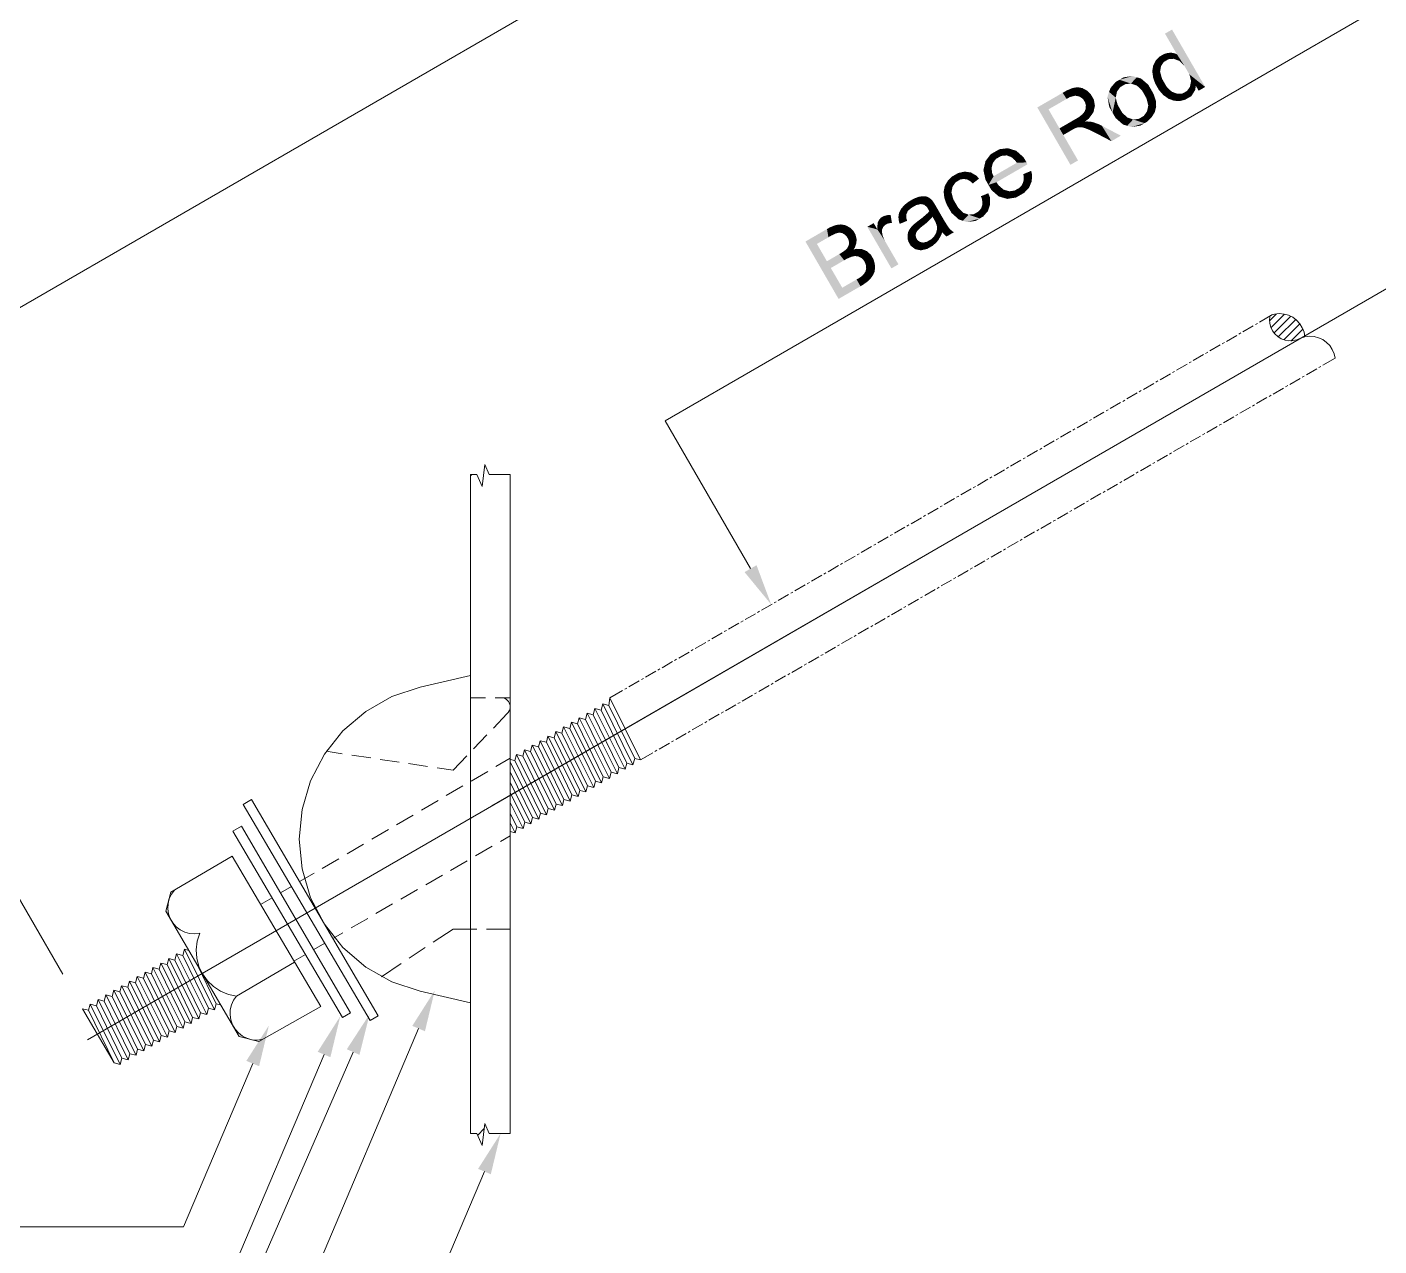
# Model space of a CAD drawing. Header units: millimetres. Extents: x 2 to 579, y 1 to 405.
# Drawn here: x 218.84 to 236.47, y 93.93 to 109.82 of the extents above; entities that cross this region are included whole.
import ezdxf

# ---------------------------------------------------------------- set-up
doc = ezdxf.new("R2010")
doc.units = ezdxf.units.MM
doc.linetypes.add('XKITLINE00', pattern=[0])
doc.layers.add('LinkedObject', color=7, linetype='Continuous', lineweight=0)

# ---------------------------------------------------------------- blocks, each defined once
blk = doc.blocks.new('*A4')
at = {"layer": 'LinkedObject'}
for color, points in [(7, [(233.768, 109.783), (233.831, 109.462), (233.676, 109.73)]), (7, [(233.768, 109.783), (233.932, 109.305), (233.831, 109.462)]), (7, [(233.932, 109.305), (233.768, 109.783), (234.2, 109.035)]), (7, [(233.521, 109.312), (233.618, 109.27), (233.51, 109.238)]), (7, [(233.624, 109.307), (233.521, 109.312), (233.538, 109.345)]), (7, [(233.618, 109.27), (233.521, 109.312), (233.624, 109.307)]), (7, [(233.555, 109.379), (233.661, 109.361), (233.538, 109.345)]), (7, [(233.538, 109.345), (233.661, 109.361), (233.624, 109.307)]), (7, [(233.605, 109.431), (233.661, 109.361), (233.555, 109.379)]), (7, [(233.639, 109.45), (233.661, 109.361), (233.605, 109.431)]), (7, [(233.663, 109.464), (233.723, 109.397), (233.639, 109.45)]), (7, [(233.639, 109.45), (233.723, 109.397), (233.692, 109.379)]), (7, [(233.661, 109.361), (233.639, 109.45), (233.692, 109.379)]), (7, [(233.713, 109.479), (233.723, 109.397), (233.663, 109.464)]), (7, [(233.738, 109.48), (233.723, 109.397), (233.713, 109.479)]), (7, [(233.738, 109.48), (233.791, 109.402), (233.723, 109.397)]), (7, [(233.763, 109.481), (233.791, 109.402), (233.738, 109.48)]), (7, [(233.809, 109.471), (233.791, 109.402), (233.763, 109.481)]), (7, [(233.831, 109.462), (233.791, 109.402), (233.809, 109.471)]), (7, [(233.791, 109.402), (233.831, 109.462), (233.827, 109.388)]), (7, [(233.827, 109.388), (233.831, 109.462), (233.864, 109.375)]), (7, [(233.831, 109.462), (233.932, 109.305), (233.864, 109.375)]), (7, [(233.251, 109.177), (233.083, 109.129), (233.138, 109.161)]), (7, [(233.307, 109.161), (233.083, 109.129), (233.251, 109.177)]), (7, [(233.232, 109.079), (233.083, 109.129), (233.307, 109.161)]), (7, [(233.232, 109.079), (233.307, 109.161), (233.27, 109.066)]), (7, [(233.307, 109.161), (233.308, 109.054), (233.27, 109.066)]), (7, [(233.458, 109.064), (233.307, 109.161), (233.364, 109.145)]), (7, [(233.495, 109), (233.307, 109.161), (233.458, 109.064)]), (7, [(233.375, 108.991), (233.307, 109.161), (233.495, 109)]), (7, [(233.308, 109.054), (233.307, 109.161), (233.375, 108.991)]), (7, [(233.51, 109.238), (233.618, 109.27), (233.516, 109.197)]), (7, [(233.516, 109.197), (233.618, 109.27), (233.612, 109.233)]), (7, [(233.612, 109.233), (233.574, 109.035), (233.516, 109.197)]), (7, [(233.516, 109.197), (233.574, 109.035), (233.521, 109.156)]), (7, [(233.521, 109.156), (233.574, 109.035), (233.55, 109.075)]), (7, [(233.637, 109.143), (233.574, 109.035), (233.612, 109.233)]), (7, [(233.574, 109.035), (233.637, 109.143), (233.668, 109.089)]), (7, [(233.932, 109.305), (234.2, 109.035), (233.964, 109.25)]), (7, [(233.964, 109.25), (234.2, 109.035), (233.994, 109.199)]), (7, [(233.994, 109.199), (234.2, 109.035), (234.016, 109.112)]), (7, [(232.393, 108.879), (232.011, 108.768), (232.342, 108.959)]), (7, [(232.505, 109.027), (232.342, 108.959), (232.473, 109.022)]), (7, [(232.506, 108.921), (232.342, 108.959), (232.505, 109.027)]), (7, [(232.473, 109.022), (232.342, 108.959), (232.392, 108.988)]), (7, [(232.342, 108.959), (232.435, 108.903), (232.393, 108.879)]), (7, [(232.435, 108.903), (232.342, 108.959), (232.506, 108.921)]), (7, [(232.537, 109.032), (232.535, 108.915), (232.505, 109.027)]), (7, [(232.505, 109.027), (232.535, 108.915), (232.506, 108.921)]), (7, [(232.535, 108.915), (232.537, 109.032), (232.564, 108.909)]), (7, [(232.629, 109.004), (232.537, 109.032), (232.599, 109.02)]), (7, [(232.564, 108.909), (232.537, 109.032), (232.629, 109.004)]), (7, [(232.629, 109.004), (232.608, 108.877), (232.564, 108.909)]), (7, [(232.66, 108.987), (232.608, 108.877), (232.629, 109.004)]), (7, [(232.708, 108.94), (232.608, 108.877), (232.66, 108.987)]), (7, [(232.947, 108.97), (232.992, 108.699), (232.926, 108.91)]), (7, [(233.083, 109.129), (232.947, 108.97), (233.032, 109.1)]), (7, [(233.092, 109.033), (232.947, 108.97), (233.083, 109.129)]), (7, [(233.032, 109.1), (232.947, 108.97), (232.965, 109.021)]), (7, [(233.05, 108.974), (232.947, 108.97), (233.092, 109.033)]), (7, [(232.947, 108.97), (233.05, 108.974), (233.042, 108.935)]), (7, [(233.034, 108.896), (232.992, 108.699), (232.947, 108.97)]), (7, [(233.034, 108.896), (232.947, 108.97), (233.042, 108.935)]), (7, [(233.083, 109.129), (233.161, 109.072), (233.127, 109.053)]), (7, [(233.161, 109.072), (233.083, 109.129), (233.232, 109.079)]), (7, [(233.092, 109.033), (233.083, 109.129), (233.127, 109.053)]), (7, [(233.375, 108.991), (233.495, 109), (233.404, 108.941)]), (7, [(233.495, 109), (233.434, 108.887), (233.404, 108.941)]), (7, [(233.434, 108.887), (233.495, 109), (233.458, 108.795)]), (7, [(233.458, 108.795), (233.495, 109), (233.559, 108.817)]), (7, [(233.557, 108.856), (233.495, 109), (233.525, 108.948)]), (7, [(233.559, 108.817), (233.495, 109), (233.557, 108.856)]), (7, [(233.698, 109.037), (233.574, 109.035), (233.668, 109.089)]), (7, [(233.574, 109.035), (233.698, 109.037), (233.598, 108.993)]), (7, [(233.598, 108.993), (233.698, 109.037), (233.655, 108.928)]), (7, [(233.655, 108.928), (233.698, 109.037), (233.689, 108.905)]), (7, [(233.689, 108.905), (233.698, 109.037), (233.765, 108.972)]), (7, [(233.765, 108.972), (233.793, 108.856), (233.689, 108.905)]), (7, [(233.802, 108.959), (233.793, 108.856), (233.765, 108.972)]), (7, [(233.793, 108.856), (233.802, 108.959), (233.831, 108.853)]), (7, [(233.831, 108.853), (233.802, 108.959), (233.839, 108.946)]), (7, [(233.97, 108.887), (233.905, 108.95), (233.935, 108.967)]), (7, [(233.965, 108.985), (233.97, 108.887), (233.935, 108.967)]), (7, [(233.965, 108.985), (234.075, 109.055), (233.97, 108.887)]), (7, [(234.002, 109.039), (234.075, 109.055), (233.965, 108.985)]), (7, [(233.97, 108.887), (234.075, 109.055), (234.02, 108.915)]), (7, [(234.075, 109.055), (234.002, 109.039), (234.009, 109.075)]), (7, [(234.016, 109.112), (234.075, 109.055), (234.009, 109.075)]), (7, [(234.016, 109.112), (234.2, 109.035), (234.075, 109.055)]), (7, [(234.02, 108.915), (234.075, 109.055), (234.073, 109)]), (7, [(234.075, 109.055), (234.2, 109.035), (234.115, 108.986)]), (7, [(232.157, 108.743), (232.011, 108.768), (232.393, 108.879)]), (7, [(232.726, 108.909), (232.608, 108.877), (232.708, 108.94)]), (7, [(232.608, 108.877), (232.726, 108.909), (232.624, 108.85)]), (7, [(232.726, 108.909), (232.634, 108.832), (232.624, 108.85)]), (7, [(232.634, 108.832), (232.726, 108.909), (232.644, 108.793)]), (7, [(232.644, 108.793), (232.752, 108.745), (232.643, 108.772)]), (7, [(232.644, 108.793), (232.726, 108.909), (232.752, 108.745)]), (7, [(232.762, 108.787), (232.726, 108.909), (232.749, 108.869)]), (7, [(232.752, 108.745), (232.726, 108.909), (232.762, 108.787)]), (7, [(232.926, 108.91), (232.992, 108.699), (232.949, 108.774)]), (7, [(233.057, 108.805), (232.992, 108.699), (233.034, 108.896)]), (7, [(232.992, 108.699), (233.057, 108.805), (233.087, 108.753)]), (7, [(233.559, 108.817), (233.45, 108.756), (233.458, 108.795)]), (7, [(233.561, 108.778), (233.45, 108.756), (233.559, 108.817)]), (7, [(233.689, 108.905), (233.793, 108.856), (233.722, 108.881)]), (7, [(233.839, 108.946), (233.97, 108.887), (233.831, 108.853)]), (7, [(233.831, 108.853), (233.97, 108.887), (233.868, 108.851)]), (7, [(233.905, 108.95), (233.97, 108.887), (233.839, 108.946)]), (7, [(233.868, 108.851), (233.97, 108.887), (233.938, 108.868)]), (7, [(232.3, 108.495), (232.443, 108.02), (232.011, 108.768)]), (7, [(232.011, 108.768), (232.157, 108.743), (232.3, 108.495)]), (7, [(232.464, 108.475), (232.3, 108.495), (232.512, 108.618)]), (7, [(232.464, 108.475), (232.512, 108.618), (232.483, 108.486)]), (7, [(232.483, 108.486), (232.512, 108.618), (232.512, 108.5)]), (7, [(232.563, 108.51), (232.512, 108.618), (232.546, 108.637)]), (7, [(232.512, 108.5), (232.512, 108.618), (232.521, 108.503)]), (7, [(232.521, 108.503), (232.512, 108.618), (232.535, 108.507)]), (7, [(232.535, 108.507), (232.512, 108.618), (232.563, 108.51)]), (7, [(232.595, 108.675), (232.633, 108.584), (232.546, 108.637)]), (7, [(232.563, 108.51), (232.546, 108.637), (232.578, 108.51)]), (7, [(232.546, 108.637), (232.633, 108.584), (232.578, 108.51)]), (7, [(232.61, 108.693), (232.752, 108.745), (232.595, 108.675)]), (7, [(232.742, 108.703), (232.595, 108.675), (232.752, 108.745)]), (7, [(232.682, 108.622), (232.595, 108.675), (232.742, 108.703)]), (7, [(232.633, 108.584), (232.595, 108.675), (232.682, 108.622)]), (7, [(232.625, 108.711), (232.752, 108.745), (232.61, 108.693)]), (7, [(232.752, 108.745), (232.625, 108.711), (232.642, 108.75)]), (7, [(232.643, 108.772), (232.752, 108.745), (232.642, 108.75)]), (7, [(233.117, 108.701), (232.992, 108.699), (233.087, 108.753)]), (7, [(233.117, 108.701), (233.184, 108.529), (232.992, 108.699)]), (7, [(232.992, 108.699), (233.184, 108.529), (233.032, 108.63)]), (7, [(233.032, 108.63), (233.184, 108.529), (233.128, 108.546)]), (7, [(233.184, 108.637), (233.184, 108.529), (233.117, 108.701)]), (7, [(233.184, 108.529), (233.184, 108.637), (233.222, 108.624)]), (7, [(233.26, 108.611), (233.184, 108.529), (233.222, 108.624)]), (7, [(233.26, 108.611), (233.41, 108.563), (233.184, 108.529)]), (7, [(233.332, 108.618), (233.41, 108.563), (233.26, 108.611)]), (7, [(233.41, 108.563), (233.332, 108.618), (233.366, 108.638)]), (7, [(233.4, 108.658), (233.41, 108.563), (233.366, 108.638)]), (7, [(233.521, 108.671), (233.4, 108.658), (233.442, 108.717)]), (7, [(233.501, 108.638), (233.4, 108.658), (233.521, 108.671)]), (7, [(233.445, 108.583), (233.4, 108.658), (233.501, 108.638)]), (7, [(233.41, 108.563), (233.4, 108.658), (233.445, 108.583)]), (7, [(233.45, 108.756), (233.542, 108.705), (233.442, 108.717)]), (7, [(233.442, 108.717), (233.542, 108.705), (233.521, 108.671)]), (7, [(233.542, 108.705), (233.45, 108.756), (233.561, 108.778)]), (7, [(232.3, 108.495), (232.35, 108.409), (232.443, 108.02)]), (7, [(232.35, 108.409), (232.3, 108.495), (232.464, 108.475)]), (7, [(232.578, 108.51), (232.633, 108.584), (232.593, 108.509)]), (7, [(232.633, 108.584), (232.633, 108.498), (232.593, 108.509)]), (7, [(232.658, 108.585), (232.633, 108.498), (232.633, 108.584)]), (7, [(232.633, 108.498), (232.658, 108.585), (232.657, 108.489)]), (7, [(232.657, 108.489), (232.658, 108.585), (232.681, 108.479)]), (7, [(232.714, 108.581), (232.658, 108.585), (232.698, 108.584)]), (7, [(232.681, 108.479), (232.658, 108.585), (232.714, 108.581)]), (7, [(232.714, 108.581), (232.747, 108.448), (232.681, 108.479)]), (7, [(232.747, 108.573), (232.747, 108.448), (232.714, 108.581)]), (7, [(232.817, 108.547), (232.747, 108.448), (232.747, 108.573)]), (7, [(232.747, 108.448), (232.817, 108.547), (232.788, 108.427)]), (7, [(232.788, 108.427), (232.817, 108.547), (232.853, 108.529)]), (7, [(232.788, 108.427), (232.853, 108.529), (232.977, 108.328)]), (7, [(232.977, 108.328), (232.853, 108.529), (233.1, 108.4)]), (7, [(233.184, 108.529), (233.41, 108.563), (233.24, 108.513)]), (7, [(233.24, 108.513), (233.41, 108.563), (233.353, 108.53)]), (7, [(232.443, 108.02), (232.35, 108.409), (232.542, 108.077)]), (7, [(231.461, 108.191), (231.322, 108.011), (231.404, 108.159)]), (7, [(231.473, 108.098), (231.322, 108.011), (231.461, 108.191)]), (7, [(231.404, 108.159), (231.322, 108.011), (231.335, 108.069)]), (7, [(231.432, 108.046), (231.322, 108.011), (231.473, 108.098)]), (7, [(231.625, 108.237), (231.461, 108.191), (231.515, 108.223)]), (7, [(231.681, 108.22), (231.461, 108.191), (231.625, 108.237)]), (7, [(231.612, 108.143), (231.461, 108.191), (231.681, 108.22)]), (7, [(231.461, 108.191), (231.54, 108.136), (231.505, 108.116)]), (7, [(231.54, 108.136), (231.461, 108.191), (231.612, 108.143)]), (7, [(231.473, 108.098), (231.461, 108.191), (231.505, 108.116)]), (7, [(231.612, 108.143), (231.681, 108.22), (231.649, 108.129)]), (7, [(231.681, 108.22), (231.673, 108.12), (231.649, 108.129)]), (7, [(231.673, 108.12), (231.681, 108.22), (231.72, 108.079)]), (7, [(231.831, 108.119), (231.681, 108.22), (231.736, 108.203)]), (7, [(231.72, 108.079), (231.681, 108.22), (231.831, 108.119)]), (7, [(231.72, 108.079), (231.831, 108.119), (231.743, 108.046)]), (7, [(231.87, 108.052), (231.743, 108.046), (231.831, 108.119)]), (7, [(231.064, 107.932), (230.935, 107.888), (230.979, 107.913)]), (7, [(231.105, 107.926), (230.935, 107.888), (231.064, 107.932)]), (7, [(231.052, 107.836), (230.935, 107.888), (231.105, 107.926)]), (7, [(231.052, 107.836), (231.105, 107.926), (231.076, 107.832)]), (7, [(231.105, 107.926), (231.101, 107.827), (231.076, 107.832)]), (7, [(231.101, 107.827), (231.105, 107.926), (231.147, 107.799)]), (7, [(231.219, 107.877), (231.105, 107.926), (231.146, 107.92)]), (7, [(231.25, 107.84), (231.105, 107.926), (231.219, 107.877)]), (7, [(231.147, 107.799), (231.105, 107.926), (231.25, 107.84)]), (7, [(231.322, 108.011), (231.335, 107.826), (231.308, 107.952)]), (7, [(231.423, 108.012), (231.322, 108.011), (231.432, 108.046)]), (7, [(231.322, 108.011), (231.423, 108.012), (231.414, 107.979)]), (7, [(231.414, 107.979), (231.335, 107.826), (231.322, 108.011)]), (7, [(231.423, 107.908), (231.335, 107.826), (231.414, 107.979)]), (7, [(231.335, 107.826), (231.423, 107.908), (231.441, 107.872)]), (7, [(231.872, 108.047), (231.374, 107.758), (231.87, 108.052)]), (7, [(231.441, 107.872), (231.87, 108.052), (231.374, 107.758)]), (7, [(231.879, 108.035), (231.374, 107.758), (231.872, 108.047)]), (7, [(231.883, 108.027), (231.374, 107.758), (231.879, 108.035)]), (7, [(231.479, 107.793), (231.374, 107.758), (231.883, 108.027)]), (7, [(231.743, 108.046), (231.87, 108.052), (231.441, 107.872)]), (7, [(231.93, 107.941), (231.834, 107.862), (231.828, 107.898)]), (7, [(231.83, 107.804), (231.93, 107.941), (231.938, 107.804)]), (7, [(231.834, 107.862), (231.93, 107.941), (231.83, 107.804)]), (7, [(231.938, 107.804), (231.93, 107.941), (231.943, 107.893)]), (7, [(230.805, 107.747), (230.899, 107.7), (230.789, 107.672)]), (7, [(230.906, 107.737), (230.805, 107.747), (230.825, 107.78)]), (7, [(230.899, 107.7), (230.805, 107.747), (230.906, 107.737)]), (7, [(230.845, 107.814), (230.948, 107.794), (230.825, 107.78)]), (7, [(230.825, 107.78), (230.948, 107.794), (230.906, 107.737)]), (7, [(230.9, 107.868), (230.948, 107.794), (230.845, 107.814)]), (7, [(230.935, 107.888), (230.948, 107.794), (230.9, 107.868)]), (7, [(230.935, 107.888), (231.005, 107.828), (230.982, 107.814)]), (7, [(231.005, 107.828), (230.935, 107.888), (231.052, 107.836)]), (7, [(230.948, 107.794), (230.935, 107.888), (230.982, 107.814)]), (7, [(231.147, 107.799), (231.25, 107.84), (231.169, 107.776)]), (7, [(231.441, 107.872), (231.374, 107.758), (231.335, 107.826)]), (7, [(231.508, 107.75), (231.374, 107.758), (231.479, 107.793)]), (7, [(231.374, 107.758), (231.562, 107.592), (231.412, 107.692)]), (7, [(231.508, 107.75), (231.562, 107.592), (231.374, 107.758)]), (7, [(231.572, 107.696), (231.562, 107.592), (231.508, 107.75)]), (7, [(231.775, 107.718), (231.921, 107.764), (231.793, 107.628)]), (7, [(231.81, 107.756), (231.921, 107.764), (231.775, 107.718)]), (7, [(231.793, 107.628), (231.921, 107.764), (231.84, 107.655)]), (7, [(231.82, 107.78), (231.938, 107.804), (231.81, 107.756)]), (7, [(231.921, 107.764), (231.81, 107.756), (231.938, 107.804)]), (7, [(231.83, 107.804), (231.938, 107.804), (231.82, 107.78)]), (7, [(231.84, 107.655), (231.921, 107.764), (231.904, 107.723)]), (7, [(230.364, 107.558), (230.43, 107.494), (230.33, 107.538)]), (7, [(230.487, 107.607), (230.364, 107.558), (230.46, 107.602)]), (7, [(230.491, 107.509), (230.364, 107.558), (230.487, 107.607)]), (7, [(230.46, 107.602), (230.364, 107.558), (230.399, 107.578)]), (7, [(230.43, 107.494), (230.364, 107.558), (230.491, 107.509)]), (7, [(230.557, 107.609), (230.487, 107.607), (230.513, 107.611)]), (7, [(230.574, 107.603), (230.487, 107.607), (230.557, 107.609)]), (7, [(230.491, 107.509), (230.487, 107.607), (230.517, 107.503)]), (7, [(230.517, 107.503), (230.487, 107.607), (230.537, 107.499)]), (7, [(230.487, 107.607), (230.573, 107.467), (230.537, 107.499)]), (7, [(230.574, 107.603), (230.573, 107.467), (230.487, 107.607)]), (7, [(230.592, 107.596), (230.573, 107.467), (230.574, 107.603)]), (7, [(230.624, 107.573), (230.573, 107.467), (230.592, 107.596)]), (7, [(230.639, 107.557), (230.573, 107.467), (230.624, 107.573)]), (7, [(230.573, 107.467), (230.639, 107.557), (230.648, 107.546)]), (7, [(230.789, 107.672), (230.899, 107.7), (230.794, 107.63)]), (7, [(230.794, 107.63), (230.899, 107.7), (230.891, 107.662)]), (7, [(230.891, 107.662), (230.853, 107.46), (230.794, 107.63)]), (7, [(230.794, 107.63), (230.853, 107.46), (230.798, 107.589)]), (7, [(230.798, 107.589), (230.853, 107.46), (230.828, 107.504)]), (7, [(230.915, 107.571), (230.853, 107.46), (230.891, 107.662)]), (7, [(230.853, 107.46), (230.915, 107.571), (230.946, 107.517)]), (7, [(231.372, 107.65), (231.29, 107.573), (231.275, 107.61)]), (7, [(231.29, 107.573), (231.372, 107.65), (231.296, 107.508)]), (7, [(231.296, 107.508), (231.372, 107.65), (231.381, 107.46)]), (7, [(231.396, 107.504), (231.372, 107.65), (231.392, 107.599)]), (7, [(231.381, 107.46), (231.372, 107.65), (231.396, 107.504)]), (7, [(231.412, 107.692), (231.562, 107.592), (231.506, 107.609)]), (7, [(231.562, 107.592), (231.572, 107.696), (231.618, 107.576)]), (7, [(231.609, 107.686), (231.618, 107.576), (231.572, 107.696)]), (7, [(231.645, 107.675), (231.618, 107.576), (231.609, 107.686)]), (7, [(231.645, 107.675), (231.793, 107.628), (231.618, 107.576)]), (7, [(231.618, 107.576), (231.793, 107.628), (231.734, 107.594)]), (7, [(231.715, 107.684), (231.793, 107.628), (231.645, 107.675)]), (7, [(231.749, 107.704), (231.793, 107.628), (231.715, 107.684)]), (7, [(231.775, 107.718), (231.793, 107.628), (231.749, 107.704)]), (7, [(230.313, 107.396), (230.203, 107.366), (230.321, 107.416)]), (7, [(230.207, 107.392), (230.321, 107.416), (230.203, 107.366)]), (7, [(230.304, 107.376), (230.203, 107.366), (230.313, 107.396)]), (7, [(230.304, 107.376), (230.216, 107.25), (230.203, 107.366)]), (7, [(230.232, 107.443), (230.321, 107.416), (230.207, 107.392)]), (7, [(230.304, 107.323), (230.216, 107.25), (230.304, 107.376)]), (7, [(230.253, 107.468), (230.321, 107.416), (230.232, 107.443)]), (7, [(230.33, 107.538), (230.253, 107.468), (230.274, 107.493)]), (7, [(230.363, 107.455), (230.253, 107.468), (230.33, 107.538)]), (7, [(230.321, 107.416), (230.253, 107.468), (230.363, 107.455)]), (7, [(230.363, 107.455), (230.33, 107.538), (230.395, 107.474)]), (7, [(230.395, 107.474), (230.33, 107.538), (230.43, 107.494)]), (7, [(230.581, 107.391), (230.644, 107.344), (230.509, 107.328)]), (7, [(230.573, 107.467), (230.648, 107.546), (230.589, 107.439)]), (7, [(230.602, 107.415), (230.644, 107.344), (230.581, 107.391)]), (7, [(230.589, 107.439), (230.648, 107.546), (230.591, 107.437)]), (7, [(230.591, 107.437), (230.648, 107.546), (230.597, 107.425)]), (7, [(230.597, 107.425), (230.648, 107.546), (230.602, 107.415)]), (7, [(230.602, 107.415), (230.648, 107.546), (230.644, 107.344)]), (7, [(230.675, 107.505), (230.644, 107.344), (230.648, 107.546)]), (7, [(230.692, 107.475), (230.644, 107.344), (230.675, 107.505)]), (7, [(230.692, 107.475), (230.663, 107.31), (230.644, 107.344)]), (7, [(230.763, 107.352), (230.663, 107.31), (230.692, 107.475)]), (7, [(230.978, 107.463), (230.853, 107.46), (230.946, 107.517)]), (7, [(230.978, 107.463), (231.041, 107.291), (230.853, 107.46)]), (7, [(230.853, 107.46), (231.041, 107.291), (230.893, 107.392)]), (7, [(230.893, 107.392), (231.041, 107.291), (230.987, 107.308)]), (7, [(231.044, 107.395), (231.041, 107.291), (230.978, 107.463)]), (7, [(231.041, 107.291), (231.044, 107.395), (231.08, 107.383)]), (7, [(231.115, 107.37), (231.041, 107.291), (231.08, 107.383)]), (7, [(231.184, 107.377), (231.262, 107.321), (231.115, 107.37)]), (7, [(231.262, 107.321), (231.184, 107.377), (231.217, 107.396)]), (7, [(231.244, 107.412), (231.262, 107.321), (231.217, 107.396)]), (7, [(231.244, 107.412), (231.381, 107.46), (231.262, 107.321)]), (7, [(231.28, 107.454), (231.381, 107.46), (231.244, 107.412)]), (7, [(231.262, 107.321), (231.381, 107.46), (231.306, 107.347)]), (7, [(231.381, 107.46), (231.28, 107.454), (231.288, 107.481)]), (7, [(231.296, 107.508), (231.381, 107.46), (231.288, 107.481)]), (7, [(231.306, 107.347), (231.381, 107.46), (231.366, 107.416)]), (7, [(229.311, 107.207), (229.387, 107.127), (229.268, 107.183)]), (7, [(229.386, 107.236), (229.387, 107.127), (229.311, 107.207)]), (7, [(229.426, 107.136), (229.386, 107.236), (229.418, 107.239)]), (7, [(229.387, 107.127), (229.386, 107.236), (229.407, 107.131)]), (7, [(229.407, 107.131), (229.386, 107.236), (229.426, 107.136)]), (7, [(229.451, 107.243), (229.463, 107.131), (229.418, 107.239)]), (7, [(229.418, 107.239), (229.463, 107.131), (229.426, 107.136)]), (7, [(229.512, 107.232), (229.463, 107.131), (229.451, 107.243)]), (7, [(229.54, 107.216), (229.463, 107.131), (229.512, 107.232)]), (7, [(229.463, 107.131), (229.54, 107.216), (229.48, 107.122)]), (7, [(229.54, 107.216), (229.497, 107.113), (229.48, 107.122)]), (7, [(229.497, 107.113), (229.54, 107.216), (229.525, 107.085)]), (7, [(229.525, 107.085), (229.54, 107.216), (229.626, 107.135)]), (7, [(229.612, 107.16), (229.54, 107.216), (229.568, 107.201)]), (7, [(229.626, 107.135), (229.54, 107.216), (229.612, 107.16)]), (7, [(229.925, 107.178), (229.794, 107.212), (229.877, 107.26)]), (7, [(229.794, 107.212), (229.925, 107.178), (230.108, 106.67)]), (7, [(229.931, 107.271), (229.925, 107.178), (229.924, 107.216)]), (7, [(229.939, 107.288), (229.925, 107.178), (229.931, 107.271)]), (7, [(230.022, 107.233), (229.925, 107.178), (229.939, 107.288)]), (7, [(230.001, 107.209), (229.925, 107.178), (230.022, 107.233)]), (7, [(229.994, 107.193), (229.925, 107.178), (230.001, 107.209)]), (7, [(229.947, 107.304), (230.037, 107.242), (229.939, 107.288)]), (7, [(229.939, 107.288), (230.037, 107.242), (230.022, 107.233)]), (7, [(229.971, 107.331), (230.037, 107.242), (229.947, 107.304)]), (7, [(229.987, 107.34), (230.037, 107.242), (229.971, 107.331)]), (7, [(230.066, 107.366), (229.987, 107.34), (230.01, 107.353)]), (7, [(230.098, 107.365), (229.987, 107.34), (230.066, 107.366)]), (7, [(230.093, 107.261), (229.987, 107.34), (230.098, 107.365)]), (7, [(229.987, 107.34), (230.054, 107.252), (230.037, 107.242)]), (7, [(230.054, 107.252), (229.987, 107.34), (230.093, 107.261)]), (7, [(230.093, 107.261), (230.098, 107.365), (230.115, 107.261)]), (7, [(230.203, 107.366), (230.216, 107.25), (230.199, 107.34)]), (7, [(230.199, 107.34), (230.216, 107.25), (230.206, 107.282)]), (7, [(230.216, 107.25), (230.304, 107.323), (230.313, 107.29)]), (7, [(230.368, 107.212), (230.436, 107.146), (230.344, 107.178)]), (7, [(230.384, 107.228), (230.436, 107.146), (230.368, 107.212)]), (7, [(230.395, 107.239), (230.454, 107.169), (230.384, 107.228)]), (7, [(230.436, 107.146), (230.384, 107.228), (230.445, 107.157)]), (7, [(230.445, 107.157), (230.384, 107.228), (230.454, 107.169)]), (7, [(230.432, 107.27), (230.489, 107.202), (230.395, 107.239)]), (7, [(230.395, 107.239), (230.489, 107.202), (230.454, 107.169)]), (7, [(230.457, 107.289), (230.514, 107.222), (230.432, 107.27)]), (7, [(230.432, 107.27), (230.514, 107.222), (230.489, 107.202)]), (7, [(230.509, 107.328), (230.56, 107.258), (230.457, 107.289)]), (7, [(230.457, 107.289), (230.56, 107.258), (230.514, 107.222)]), (7, [(230.509, 107.328), (230.644, 107.344), (230.56, 107.258)]), (7, [(230.56, 107.258), (230.644, 107.344), (230.625, 107.319)]), (7, [(230.763, 107.352), (230.681, 107.279), (230.663, 107.31)]), (7, [(230.85, 107.209), (230.771, 107.142), (230.678, 107.11)]), (7, [(230.692, 107.134), (230.85, 107.209), (230.678, 107.11)]), (7, [(230.681, 107.279), (230.763, 107.352), (230.7, 107.229)]), (7, [(230.692, 107.134), (230.8, 107.288), (230.85, 107.209)]), (7, [(230.704, 107.183), (230.8, 107.288), (230.692, 107.134)]), (7, [(230.7, 107.229), (230.763, 107.352), (230.8, 107.288)]), (7, [(230.8, 107.288), (230.702, 107.209), (230.7, 107.229)]), (7, [(230.702, 107.209), (230.8, 107.288), (230.704, 107.183)]), (7, [(230.771, 107.142), (230.85, 107.209), (230.784, 107.124)]), (7, [(230.784, 107.124), (230.85, 107.209), (230.863, 107.193)]), (7, [(231.115, 107.37), (231.262, 107.321), (231.041, 107.291)]), (7, [(231.041, 107.291), (231.262, 107.321), (231.096, 107.274)]), (7, [(231.096, 107.274), (231.262, 107.321), (231.206, 107.289)]), (7, [(229.287, 107.076), (228.987, 107.02), (229.268, 107.183)]), (7, [(229.137, 106.989), (228.987, 107.02), (229.287, 107.076)]), (7, [(228.987, 107.02), (229.318, 106.675), (229.419, 106.272)]), (7, [(229.267, 106.763), (229.318, 106.675), (228.987, 107.02)]), (7, [(228.987, 107.02), (229.137, 106.989), (229.267, 106.763)]), (7, [(229.268, 107.183), (229.387, 107.127), (229.327, 107.099)]), (7, [(229.287, 107.076), (229.268, 107.183), (229.327, 107.099)]), (7, [(229.626, 107.135), (229.536, 107.067), (229.525, 107.085)]), (7, [(229.536, 107.067), (229.626, 107.135), (229.547, 107.047)]), (7, [(229.547, 107.047), (229.626, 107.135), (229.557, 107.009)]), (7, [(229.653, 107.029), (229.552, 106.972), (229.557, 107.009)]), (7, [(229.652, 107.001), (229.552, 106.972), (229.653, 107.029)]), (7, [(229.557, 107.009), (229.626, 107.135), (229.653, 107.029)]), (7, [(229.653, 107.058), (229.626, 107.135), (229.64, 107.111)]), (7, [(229.653, 107.029), (229.626, 107.135), (229.653, 107.058)]), (7, [(229.987, 107.177), (229.925, 107.178), (229.994, 107.193)]), (7, [(230.019, 107.036), (230.2, 106.723), (229.925, 107.178)]), (7, [(230.019, 107.036), (229.925, 107.178), (229.995, 107.094)]), (7, [(229.995, 107.094), (229.925, 107.178), (229.989, 107.123)]), (7, [(229.989, 107.123), (229.925, 107.178), (229.985, 107.142)]), (7, [(229.985, 107.142), (229.925, 107.178), (229.987, 107.177)]), (7, [(230.108, 106.67), (229.925, 107.178), (230.2, 106.723)]), (7, [(230.326, 107.141), (230.426, 107.107), (230.318, 107.101)]), (7, [(230.318, 107.08), (230.426, 107.107), (230.425, 107.093)]), (7, [(230.318, 107.101), (230.426, 107.107), (230.318, 107.08)]), (7, [(230.425, 107.093), (230.342, 106.996), (230.318, 107.08)]), (7, [(230.318, 107.08), (230.342, 106.996), (230.319, 107.058)]), (7, [(230.319, 107.058), (230.342, 106.996), (230.331, 107.016)]), (7, [(230.427, 107.12), (230.326, 107.141), (230.335, 107.16)]), (7, [(230.426, 107.107), (230.326, 107.141), (230.427, 107.12)]), (7, [(230.344, 107.178), (230.436, 107.146), (230.335, 107.16)]), (7, [(230.335, 107.16), (230.436, 107.146), (230.427, 107.12)]), (7, [(230.432, 107.068), (230.342, 106.996), (230.425, 107.093)]), (7, [(230.342, 106.996), (230.432, 107.068), (230.439, 107.056)]), (7, [(230.449, 107.037), (230.342, 106.996), (230.439, 107.056)]), (7, [(230.342, 106.996), (230.449, 107.037), (230.362, 106.963)]), (7, [(230.362, 106.963), (230.449, 107.037), (230.418, 106.921)]), (7, [(230.418, 106.921), (230.449, 107.037), (230.454, 106.913)]), (7, [(230.454, 106.913), (230.449, 107.037), (230.481, 107.015)]), (7, [(230.597, 107.033), (230.644, 106.964), (230.57, 107.017)]), (7, [(230.624, 107.048), (230.644, 106.964), (230.597, 107.033)]), (7, [(230.708, 107.024), (230.624, 107.048), (230.664, 107.087)]), (7, [(230.689, 107.002), (230.624, 107.048), (230.708, 107.024)]), (7, [(230.644, 106.964), (230.624, 107.048), (230.689, 107.002)]), (7, [(230.771, 107.142), (230.664, 107.087), (230.678, 107.11)]), (7, [(230.758, 107.106), (230.664, 107.087), (230.771, 107.142)]), (7, [(230.726, 107.047), (230.664, 107.087), (230.758, 107.106)]), (7, [(230.708, 107.024), (230.664, 107.087), (230.726, 107.047)]), (7, [(230.863, 107.193), (230.812, 107.096), (230.784, 107.124)]), (7, [(230.875, 107.178), (230.812, 107.096), (230.863, 107.193)]), (7, [(230.875, 107.178), (230.828, 107.086), (230.812, 107.096)]), (7, [(230.906, 107.152), (230.828, 107.086), (230.875, 107.178)]), (7, [(230.828, 107.086), (230.906, 107.152), (230.924, 107.142)]), (7, [(229.492, 106.775), (229.267, 106.763), (229.429, 106.857)]), (7, [(229.528, 106.796), (229.429, 106.857), (229.462, 106.876)]), (7, [(229.492, 106.775), (229.429, 106.857), (229.528, 106.796)]), (7, [(229.462, 106.876), (229.614, 106.916), (229.528, 106.796)]), (7, [(229.507, 106.908), (229.614, 106.916), (229.462, 106.876)]), (7, [(229.519, 106.92), (229.633, 106.944), (229.507, 106.908)]), (7, [(229.614, 106.916), (229.507, 106.908), (229.633, 106.944)]), (7, [(229.535, 106.937), (229.633, 106.944), (229.519, 106.92)]), (7, [(229.528, 106.796), (229.614, 106.916), (229.586, 106.821)]), (7, [(229.552, 106.972), (229.633, 106.944), (229.535, 106.937)]), (7, [(229.633, 106.944), (229.552, 106.972), (229.652, 107.001)]), (7, [(229.614, 106.916), (229.631, 106.831), (229.586, 106.821)]), (7, [(229.725, 106.921), (229.614, 106.916), (229.653, 106.925)]), (7, [(229.674, 106.826), (229.614, 106.916), (229.725, 106.921)]), (7, [(229.631, 106.831), (229.614, 106.916), (229.674, 106.826)]), (7, [(229.674, 106.826), (229.725, 106.921), (229.693, 106.817)]), (7, [(229.693, 106.817), (229.725, 106.921), (229.713, 106.808)]), (7, [(229.713, 106.808), (229.725, 106.921), (229.757, 106.908)]), (7, [(229.757, 106.908), (229.745, 106.778), (229.713, 106.808)]), (7, [(229.789, 106.894), (229.745, 106.778), (229.757, 106.908)]), (7, [(229.84, 106.848), (229.745, 106.778), (229.789, 106.894)]), (7, [(229.859, 106.816), (229.745, 106.778), (229.84, 106.848)]), (7, [(230.481, 107.015), (230.491, 106.905), (230.454, 106.913)]), (7, [(230.502, 107.01), (230.491, 106.905), (230.481, 107.015)]), (7, [(230.523, 107.006), (230.491, 106.905), (230.502, 107.01)]), (7, [(230.491, 106.905), (230.523, 107.006), (230.572, 106.923)]), (7, [(230.617, 106.948), (230.523, 107.006), (230.57, 107.017)]), (7, [(230.572, 106.923), (230.523, 107.006), (230.617, 106.948)]), (7, [(230.57, 107.017), (230.644, 106.964), (230.617, 106.948)]), (7, [(229.318, 106.675), (229.267, 106.763), (229.492, 106.775)]), (7, [(229.419, 106.272), (229.318, 106.675), (229.467, 106.418)]), (7, [(229.745, 106.778), (229.859, 106.816), (229.757, 106.757)]), (7, [(229.859, 106.816), (229.767, 106.739), (229.757, 106.757)]), (7, [(229.767, 106.739), (229.859, 106.816), (229.778, 106.703)]), (7, [(229.779, 106.667), (229.888, 106.625), (229.772, 106.636)]), (7, [(229.778, 106.703), (229.859, 106.816), (229.893, 106.705)]), (7, [(229.893, 106.705), (229.779, 106.667), (229.778, 106.703)]), (7, [(229.895, 106.676), (229.779, 106.667), (229.893, 106.705)]), (7, [(229.888, 106.625), (229.779, 106.667), (229.895, 106.676)]), (7, [(229.891, 106.734), (229.859, 106.816), (229.874, 106.789)]), (7, [(229.893, 106.705), (229.859, 106.816), (229.891, 106.734)]), (7, [(229.654, 106.526), (229.705, 106.437), (229.467, 106.418)]), (7, [(229.678, 106.539), (229.74, 106.458), (229.654, 106.526)]), (7, [(229.654, 106.526), (229.74, 106.458), (229.705, 106.437)]), (7, [(229.711, 106.561), (229.797, 106.499), (229.678, 106.539)]), (7, [(229.678, 106.539), (229.797, 106.499), (229.74, 106.458)]), (7, [(229.719, 106.568), (229.797, 106.499), (229.711, 106.561)]), (7, [(229.818, 106.519), (229.719, 106.568), (229.735, 106.581)]), (7, [(229.797, 106.499), (229.719, 106.568), (229.818, 106.519)]), (7, [(229.757, 106.608), (229.869, 106.582), (229.735, 106.581)]), (7, [(229.735, 106.581), (229.869, 106.582), (229.818, 106.519)]), (7, [(229.878, 106.604), (229.757, 106.608), (229.772, 106.636)]), (7, [(229.869, 106.582), (229.757, 106.608), (229.878, 106.604)]), (7, [(229.772, 106.636), (229.888, 106.625), (229.878, 106.604)]), (7, [(229.818, 106.519), (229.869, 106.582), (229.839, 106.54)]), (7, [(229.467, 106.418), (229.705, 106.437), (229.419, 106.272)]), (6, [(228.193, 102.711), (228.349, 102.801), (228.541, 102.288)]), (6, [(224.025, 96.726), (223.86, 96.796), (224.153, 97.258)]), (6, [(221.862, 96.27), (221.696, 96.34), (221.99, 96.802)]), (6, [(222.792, 96.388), (222.626, 96.458), (222.92, 96.92)]), (6, [(223.171, 96.419), (223.006, 96.491), (223.304, 96.95)]), (6, [(224.884, 94.862), (224.718, 94.932), (225.012, 95.394)])]:
    blk.add_hatch(color=color, dxfattribs=at).paths.add_polyline_path(points, flags=17)
at = {"layer": 'LinkedObject', "color": 6, "linetype": 'XKITLINE00', "lineweight": 0}
for p, q in [((215.396, 104.226), (256.789, 128.15)), ((227.157, 104.682), (236.317, 109.976)), ((224.898, 99.663), (239.72, 108.229)), ((219.302, 97.468), (214.945, 105.005)), ((228.271, 102.756), (227.157, 104.682)), ((223.942, 96.761), (219.787, 86.971)), ((223.089, 96.455), (220.175, 89.759)), ((221.779, 96.305), (220.876, 94.177)), ((222.709, 96.423), (221.131, 92.705)), ((224.801, 94.897), (220.511, 84.79)), ((220.876, 94.177), (211.334, 94.177))]:
    blk.add_line(p, q, dxfattribs=at)
at = {"layer": 'LinkedObject', "color": 9, "linetype": 'XKITLINE00', "lineweight": 0}
for p, q in [((234.91, 105.969), (235.079, 106.067)), ((234.477, 105.719), (234.612, 105.797)), ((234.639, 105.813), (234.666, 105.828)), ((234.693, 105.844), (234.828, 105.922)), ((234.855, 105.938), (234.883, 105.953)), ((234.26, 105.594), (234.396, 105.672)), ((234.423, 105.688), (234.45, 105.703)), ((233.99, 105.437), (234.017, 105.453)), ((234.044, 105.469), (234.179, 105.547)), ((234.206, 105.562), (234.233, 105.578)), ((235.736, 105.407), (235.895, 105.499)), ((233.611, 105.218), (233.746, 105.297)), ((233.773, 105.312), (233.8, 105.328)), ((233.827, 105.344), (233.963, 105.422)), ((235.466, 105.251), (235.493, 105.267)), ((235.52, 105.282), (235.655, 105.36)), ((235.682, 105.376), (235.709, 105.392)), ((233.394, 105.093), (233.53, 105.171)), ((233.557, 105.187), (233.584, 105.203)), ((235.087, 105.032), (235.222, 105.11)), ((235.249, 105.126), (235.276, 105.142)), ((235.304, 105.157), (235.439, 105.235)), ((232.962, 104.843), (233.097, 104.921)), ((233.124, 104.937), (233.151, 104.953)), ((233.178, 104.968), (233.313, 105.046)), ((233.34, 105.062), (233.367, 105.078)), ((234.871, 104.907), (235.006, 104.985)), ((235.033, 105.001), (235.06, 105.016)), ((232.745, 104.718), (232.88, 104.796)), ((232.907, 104.812), (232.934, 104.827)), ((234.438, 104.657), (234.573, 104.735)), ((234.6, 104.751), (234.627, 104.766)), ((234.654, 104.782), (234.789, 104.86)), ((234.817, 104.876), (234.844, 104.891)), ((232.475, 104.562), (232.502, 104.577)), ((232.529, 104.593), (232.664, 104.671)), ((232.691, 104.687), (232.718, 104.702)), ((234.221, 104.532), (234.357, 104.61)), ((234.384, 104.626), (234.411, 104.641)), ((232.096, 104.343), (232.231, 104.421)), ((232.258, 104.437), (232.285, 104.452)), ((232.312, 104.468), (232.447, 104.546)), ((233.951, 104.375), (233.978, 104.391)), ((234.005, 104.407), (234.14, 104.485)), ((234.167, 104.5), (234.194, 104.516)), ((231.825, 104.186), (231.852, 104.202)), ((231.879, 104.218), (232.015, 104.296)), ((232.042, 104.311), (232.069, 104.327)), ((233.572, 104.156), (233.707, 104.235)), ((233.734, 104.25), (233.761, 104.266)), ((233.788, 104.281), (233.924, 104.36)), ((224.773, 103.827), (224.806, 104.114)), ((224.806, 104.114), (224.864, 103.983)), ((231.446, 103.967), (231.582, 104.046)), ((231.609, 104.061), (231.636, 104.077)), ((231.663, 104.093), (231.798, 104.171)), ((233.356, 104.031), (233.491, 104.109)), ((233.518, 104.125), (233.545, 104.141)), ((224.619, 103.983), (224.703, 103.983)), ((224.619, 103.966), (224.637, 103.983)), ((224.703, 103.983), (224.773, 103.827)), ((224.864, 103.983), (225.137, 103.983)), ((231.23, 103.842), (231.365, 103.921)), ((231.392, 103.936), (231.419, 103.952)), ((232.923, 103.781), (233.058, 103.859)), ((233.085, 103.875), (233.112, 103.891)), ((233.139, 103.906), (233.274, 103.984)), ((233.301, 104), (233.328, 104.016)), ((230.797, 103.592), (230.932, 103.67)), ((230.959, 103.686), (230.986, 103.702)), ((231.014, 103.717), (231.149, 103.795)), ((231.176, 103.811), (231.203, 103.827)), ((232.706, 103.656), (232.841, 103.734)), ((232.868, 103.75), (232.896, 103.765)), ((230.581, 103.467), (230.716, 103.545)), ((230.743, 103.561), (230.77, 103.576)), ((232.436, 103.5), (232.463, 103.515)), ((232.49, 103.531), (232.625, 103.609)), ((232.652, 103.625), (232.679, 103.64)), ((230.31, 103.311), (230.337, 103.326)), ((230.364, 103.342), (230.499, 103.42)), ((230.526, 103.436), (230.554, 103.451)), ((232.057, 103.281), (232.192, 103.359)), ((232.219, 103.375), (232.246, 103.39)), ((232.273, 103.406), (232.409, 103.484)), ((229.931, 103.092), (230.067, 103.17)), ((230.094, 103.186), (230.121, 103.201)), ((230.148, 103.217), (230.283, 103.295)), ((231.786, 103.124), (231.813, 103.14)), ((231.84, 103.156), (231.976, 103.234)), ((232.003, 103.249), (232.03, 103.265)), ((229.715, 102.967), (229.85, 103.045)), ((229.877, 103.06), (229.904, 103.076)), ((231.407, 102.905), (231.543, 102.984)), ((231.57, 102.999), (231.597, 103.015)), ((231.624, 103.031), (231.759, 103.109)), ((230.584, 102.949), (219.624, 96.615)), ((229.282, 102.716), (229.417, 102.795)), ((229.444, 102.81), (229.471, 102.826)), ((229.498, 102.842), (229.634, 102.92)), ((229.661, 102.935), (229.688, 102.951)), ((231.191, 102.78), (231.326, 102.858)), ((231.353, 102.874), (231.38, 102.89)), ((229.065, 102.591), (229.201, 102.67)), ((229.228, 102.685), (229.255, 102.701)), ((230.92, 102.624), (230.948, 102.64)), ((230.975, 102.655), (231.11, 102.733)), ((231.137, 102.749), (231.164, 102.765)), ((228.795, 102.435), (228.822, 102.451)), ((228.849, 102.466), (228.984, 102.544)), ((229.011, 102.56), (229.038, 102.576)), ((230.542, 102.405), (230.677, 102.483)), ((230.704, 102.499), (230.731, 102.514)), ((230.758, 102.53), (230.893, 102.608)), ((228.416, 102.216), (228.551, 102.294)), ((228.578, 102.31), (228.606, 102.325)), ((228.633, 102.341), (228.768, 102.419)), ((230.271, 102.249), (230.298, 102.264)), ((230.325, 102.28), (230.461, 102.358)), ((230.488, 102.374), (230.515, 102.389)), ((228.2, 102.091), (228.335, 102.169)), ((228.362, 102.185), (228.389, 102.2)), ((229.892, 102.03), (230.028, 102.108)), ((230.055, 102.124), (230.082, 102.139)), ((230.109, 102.155), (230.244, 102.233)), ((227.767, 101.841), (227.902, 101.919)), ((227.929, 101.935), (227.956, 101.95)), ((227.983, 101.966), (228.118, 102.044)), ((228.146, 102.06), (228.173, 102.075)), ((229.676, 101.905), (229.811, 101.983)), ((229.838, 101.998), (229.865, 102.014)), ((227.55, 101.716), (227.686, 101.794)), ((227.713, 101.809), (227.74, 101.825)), ((229.243, 101.654), (229.378, 101.733)), ((229.405, 101.748), (229.432, 101.764)), ((229.459, 101.78), (229.595, 101.858)), ((229.622, 101.873), (229.649, 101.889)), ((227.28, 101.559), (227.307, 101.575)), ((227.334, 101.591), (227.469, 101.669)), ((227.496, 101.684), (227.523, 101.7)), ((229.027, 101.529), (229.162, 101.608)), ((229.189, 101.623), (229.216, 101.639)), ((226.901, 101.34), (227.036, 101.419)), ((227.063, 101.434), (227.09, 101.45)), ((227.117, 101.465), (227.253, 101.544)), ((228.756, 101.373), (228.783, 101.389)), ((228.81, 101.404), (228.945, 101.482)), ((228.972, 101.498), (228.999, 101.514)), ((226.685, 101.215), (226.82, 101.293)), ((226.847, 101.309), (226.874, 101.325)), ((228.377, 101.154), (228.512, 101.232)), ((228.54, 101.248), (228.567, 101.263)), ((228.594, 101.279), (228.729, 101.357)), ((226.434, 101.071), (226.603, 101.168)), ((226.63, 101.184), (226.657, 101.2)), ((228.161, 101.029), (228.296, 101.107)), ((228.323, 101.123), (228.35, 101.138)), ((227.728, 100.779), (227.863, 100.857)), ((227.89, 100.873), (227.917, 100.888)), ((227.944, 100.904), (228.08, 100.982)), ((228.107, 100.998), (228.134, 101.013)), ((227.511, 100.654), (227.647, 100.732)), ((227.674, 100.747), (227.701, 100.763)), ((227.241, 100.497), (227.268, 100.513)), ((227.295, 100.529), (227.43, 100.607)), ((227.457, 100.622), (227.484, 100.638)), ((226.838, 100.265), (226.997, 100.357)), ((227.024, 100.372), (227.051, 100.388)), ((227.078, 100.403), (227.214, 100.482))]:
    blk.add_line(p, q, dxfattribs=at)
at = {"layer": 'LinkedObject', "color": 3, "linetype": 'XKITLINE00', "lineweight": 0}
for p, q in [((235.046, 106.055), (235.039, 106.004)), ((235.039, 106.004), (235.043, 105.952)), ((235.105, 106.073), (235.046, 106.055)), ((235.166, 106.08), (235.105, 106.073)), ((235.228, 106.075), (235.166, 106.08)), ((235.287, 106.059), (235.228, 106.075)), ((235.343, 106.032), (235.287, 106.059)), ((235.392, 105.995), (235.343, 106.032)), ((235.434, 105.949), (235.392, 105.995)), ((235.043, 105.952), (235.057, 105.902)), ((235.057, 105.902), (235.079, 105.856)), ((235.079, 105.856), (235.11, 105.815)), ((235.11, 105.815), (235.149, 105.78)), ((235.467, 105.897), (235.434, 105.949)), ((235.489, 105.839), (235.467, 105.897)), ((235.5, 105.779), (235.489, 105.839)), ((235.56, 105.785), (235.5, 105.779)), ((235.62, 105.781), (235.56, 105.785)), ((235.149, 105.78), (235.193, 105.753)), ((235.193, 105.753), (235.242, 105.735)), ((235.242, 105.735), (235.293, 105.727)), ((235.293, 105.727), (235.344, 105.729)), ((235.344, 105.729), (235.395, 105.74)), ((235.395, 105.74), (235.442, 105.761)), ((235.5, 105.779), (235.442, 105.761)), ((235.678, 105.766), (235.62, 105.781)), ((235.733, 105.741), (235.678, 105.766)), ((235.782, 105.706), (235.733, 105.741)), ((235.824, 105.663), (235.782, 105.706)), ((235.858, 105.613), (235.824, 105.663)), ((235.882, 105.558), (235.858, 105.613)), ((235.895, 105.499), (235.882, 105.558)), ((220.712, 98.54), (221.512, 99.007)), ((222.666, 97.047), (221.512, 99.007)), ((220.758, 98.567), (220.719, 98.513)), ((220.646, 98.289), (220.712, 98.54)), ((220.675, 98.389), (220.672, 98.323)), ((220.691, 98.453), (220.675, 98.389)), ((220.719, 98.513), (220.691, 98.453)), ((220.646, 98.289), (221.602, 96.658)), ((220.672, 98.323), (220.681, 98.257)), ((220.681, 98.257), (220.703, 98.194)), ((220.703, 98.194), (220.737, 98.137)), ((220.737, 98.137), (220.781, 98.088)), ((220.781, 98.088), (220.833, 98.047)), ((220.833, 98.047), (220.892, 98.018)), ((220.892, 98.018), (220.956, 98)), ((220.956, 98), (221.022, 97.995)), ((221.022, 97.995), (221.088, 98.003)), ((221.055, 97.898), (221.042, 97.789)), ((221.088, 98.003), (221.055, 97.898)), ((221.042, 97.789), (221.049, 97.679)), ((221.049, 97.679), (221.077, 97.572)), ((221.077, 97.572), (221.123, 97.473)), ((221.569, 97.183), (222.325, 97.625)), ((221.123, 97.473), (221.187, 97.383)), ((221.187, 97.383), (221.267, 97.307)), ((221.267, 97.307), (221.359, 97.247)), ((221.359, 97.247), (221.461, 97.205)), ((221.461, 97.205), (221.569, 97.183)), ((221.569, 97.183), (221.53, 97.129)), ((221.486, 97.005), (221.483, 96.939)), ((221.502, 97.069), (221.486, 97.005)), ((221.53, 97.129), (221.502, 97.069)), ((221.857, 96.591), (222.666, 97.047)), ((221.483, 96.939), (221.492, 96.873)), ((221.492, 96.873), (221.514, 96.811)), ((221.514, 96.811), (221.548, 96.753)), ((221.548, 96.753), (221.592, 96.704)), ((221.592, 96.704), (221.644, 96.663)), ((221.602, 96.658), (221.857, 96.591)), ((221.644, 96.663), (221.703, 96.634)), ((221.703, 96.634), (221.767, 96.616)), ((221.767, 96.616), (221.833, 96.611)), ((221.833, 96.611), (221.899, 96.619))]:
    blk.add_line(p, q, dxfattribs=at)
at = {"layer": 'LinkedObject', "color": 1, "linetype": 'XKITLINE00', "lineweight": 0}
for p, q in [((235.043, 105.991), (235.124, 106.072)), ((235.06, 105.9), (235.231, 106.071)), ((235.098, 105.83), (235.314, 106.045)), ((235.153, 105.776), (235.381, 106.004)), ((235.224, 105.738), (235.435, 105.949)), ((235.316, 105.723), (235.476, 105.882)), ((224.619, 101.074), (224.816, 101.074)), ((224.941, 101.074), (225.137, 101.074)), ((225.041, 101.072), (225.019, 101.074)), ((225.062, 101.066), (225.041, 101.072)), ((225.082, 101.056), (225.062, 101.066)), ((225.099, 101.043), (225.082, 101.056)), ((225.114, 101.026), (225.099, 101.043)), ((225.125, 101.008), (225.114, 101.026)), ((226.434, 101.071), (226.424, 100.971)), ((226.434, 101.071), (226.838, 100.265)), ((225.097, 100.867), (224.917, 100.678)), ((225.097, 100.867), (225.112, 100.883)), ((225.112, 100.883), (225.124, 100.902)), ((225.124, 100.902), (225.132, 100.922)), ((225.133, 100.987), (225.125, 101.008)), ((225.132, 100.922), (225.137, 100.944)), ((225.137, 100.966), (225.133, 100.987)), ((225.137, 100.944), (225.137, 100.966)), ((226.139, 100.872), (226.118, 100.791)), ((226.22, 100.851), (226.139, 100.872)), ((226.139, 100.872), (226.534, 100.082)), ((226.241, 100.932), (226.22, 100.851)), ((226.555, 100.162), (226.22, 100.851)), ((226.322, 100.911), (226.241, 100.932)), ((226.241, 100.932), (226.636, 100.141)), ((226.343, 100.992), (226.322, 100.911)), ((226.657, 100.222), (226.322, 100.911)), ((226.424, 100.971), (226.343, 100.992)), ((226.343, 100.992), (226.738, 100.2)), ((226.76, 100.281), (226.424, 100.971)), ((225.833, 100.693), (225.812, 100.612)), ((225.914, 100.672), (225.833, 100.693)), ((225.833, 100.693), (226.226, 99.904)), ((225.935, 100.753), (225.914, 100.672)), ((226.248, 99.985), (225.914, 100.672)), ((226.016, 100.731), (225.935, 100.753)), ((225.935, 100.753), (226.329, 99.963)), ((226.037, 100.812), (226.016, 100.731)), ((226.35, 100.044), (226.016, 100.731)), ((226.118, 100.791), (226.037, 100.812)), ((226.037, 100.812), (226.431, 100.022)), ((226.453, 100.103), (226.118, 100.791)), ((224.831, 100.588), (224.658, 100.407)), ((225.527, 100.513), (225.505, 100.432)), ((225.608, 100.492), (225.527, 100.513)), ((225.527, 100.513), (225.919, 99.726)), ((225.629, 100.573), (225.608, 100.492)), ((225.71, 100.552), (225.629, 100.573)), ((225.629, 100.573), (226.022, 99.785)), ((225.731, 100.633), (225.71, 100.552)), ((226.043, 99.866), (225.71, 100.552)), ((225.812, 100.612), (225.731, 100.633)), ((225.731, 100.633), (226.124, 99.845)), ((226.145, 99.925), (225.812, 100.612)), ((222.738, 100.375), (222.946, 100.343)), ((223.07, 100.325), (223.317, 100.288)), ((225.22, 100.334), (225.199, 100.253)), ((225.301, 100.313), (225.22, 100.334)), ((225.22, 100.334), (225.612, 99.548)), ((225.322, 100.394), (225.301, 100.313)), ((225.403, 100.373), (225.322, 100.394)), ((225.322, 100.394), (225.715, 99.608)), ((225.425, 100.453), (225.403, 100.373)), ((225.736, 99.688), (225.403, 100.373)), ((225.505, 100.432), (225.425, 100.453)), ((225.425, 100.453), (225.817, 99.667)), ((225.838, 99.748), (225.505, 100.432)), ((225.941, 99.807), (225.608, 100.492)), ((223.441, 100.269), (223.688, 100.232)), ((223.812, 100.214), (224.059, 100.177)), ((224.183, 100.158), (224.391, 100.127)), ((224.572, 100.316), (224.391, 100.127)), ((225.132, 100.267), (225.137, 100.272)), ((225.199, 100.253), (225.137, 100.269)), ((225.137, 100.235), (225.51, 99.489)), ((225.531, 99.57), (225.199, 100.253)), ((225.633, 99.629), (225.301, 100.313)), ((226.555, 100.162), (226.534, 100.082)), ((226.636, 100.141), (226.555, 100.162)), ((226.657, 100.222), (226.636, 100.141)), ((226.738, 100.2), (226.657, 100.222)), ((226.76, 100.281), (226.738, 100.2)), ((226.838, 100.265), (226.76, 100.281)), ((226.899, 100.29), (226.899, 100.291)), ((225.429, 99.51), (225.137, 100.109)), ((225.137, 99.971), (225.407, 99.43)), ((226.248, 99.985), (226.226, 99.904)), ((226.329, 99.963), (226.248, 99.985)), ((226.35, 100.044), (226.329, 99.963)), ((226.431, 100.022), (226.35, 100.044)), ((226.453, 100.103), (226.431, 100.022)), ((226.534, 100.082), (226.453, 100.103)), ((225.326, 99.451), (225.137, 99.84)), ((225.941, 99.807), (225.919, 99.726)), ((226.022, 99.785), (225.941, 99.807)), ((226.043, 99.866), (226.022, 99.785)), ((226.124, 99.845), (226.043, 99.866)), ((226.145, 99.925), (226.124, 99.845)), ((226.226, 99.904), (226.145, 99.925)), ((221.763, 99.748), (221.653, 99.682)), ((223.311, 96.866), (221.653, 99.682)), ((221.763, 99.748), (223.416, 96.927)), ((225.137, 99.706), (225.305, 99.37)), ((225.633, 99.629), (225.612, 99.548)), ((225.715, 99.608), (225.633, 99.629)), ((225.736, 99.688), (225.715, 99.608)), ((225.817, 99.667), (225.736, 99.688)), ((225.838, 99.748), (225.817, 99.667)), ((225.919, 99.726), (225.838, 99.748)), ((225.224, 99.392), (225.137, 99.57)), ((225.137, 99.442), (225.203, 99.311)), ((225.326, 99.451), (225.305, 99.37)), ((225.407, 99.43), (225.326, 99.451)), ((225.429, 99.51), (225.407, 99.43)), ((225.51, 99.489), (225.429, 99.51)), ((225.531, 99.57), (225.51, 99.489)), ((225.612, 99.548), (225.531, 99.57)), ((225.203, 99.311), (225.137, 99.328)), ((225.224, 99.392), (225.203, 99.311)), ((225.305, 99.37), (225.224, 99.392)), ((224.133, 97.886), (224.391, 98.058)), ((224.391, 98.058), (224.702, 98.058)), ((224.827, 98.058), (225.137, 98.058)), ((220.683, 97.675), (220.661, 97.594)), ((220.683, 97.675), (221.076, 96.886)), ((220.764, 97.654), (220.683, 97.675)), ((220.785, 97.735), (220.764, 97.654)), ((220.785, 97.735), (221.179, 96.945)), ((220.866, 97.713), (220.785, 97.735)), ((220.887, 97.794), (220.866, 97.713)), ((221.2, 97.026), (220.866, 97.713)), ((220.887, 97.794), (221.281, 97.004)), ((220.945, 97.779), (220.887, 97.794)), ((223.82, 97.678), (224.028, 97.817)), ((220.478, 97.555), (220.457, 97.474)), ((220.478, 97.555), (220.871, 96.767)), ((220.559, 97.534), (220.478, 97.555)), ((220.581, 97.615), (220.559, 97.534)), ((220.893, 96.848), (220.559, 97.534)), ((220.581, 97.615), (220.974, 96.827)), ((220.661, 97.594), (220.581, 97.615)), ((220.995, 96.907), (220.661, 97.594)), ((221.098, 96.967), (220.764, 97.654)), ((221.302, 97.085), (221.062, 97.578)), ((223.457, 97.436), (223.716, 97.609)), ((220.17, 97.379), (220.149, 97.299)), ((220.17, 97.379), (220.564, 96.59)), ((220.251, 97.358), (220.17, 97.379)), ((220.272, 97.439), (220.251, 97.358)), ((220.586, 96.67), (220.251, 97.358)), ((220.353, 97.418), (220.272, 97.439)), ((220.272, 97.439), (220.667, 96.649)), ((220.376, 97.495), (220.355, 97.414)), ((220.688, 96.73), (220.355, 97.414)), ((220.376, 97.495), (220.769, 96.708)), ((220.457, 97.474), (220.376, 97.495)), ((220.79, 96.789), (220.457, 97.474)), ((219.864, 97.2), (219.843, 97.119)), ((219.864, 97.2), (220.257, 96.412)), ((219.945, 97.179), (219.864, 97.2)), ((219.966, 97.26), (219.945, 97.179)), ((220.278, 96.492), (219.945, 97.179)), ((219.966, 97.26), (220.359, 96.471)), ((220.047, 97.239), (219.966, 97.26)), ((220.068, 97.32), (220.047, 97.239)), ((220.381, 96.552), (220.047, 97.239)), ((220.068, 97.32), (220.462, 96.53)), ((220.149, 97.299), (220.068, 97.32)), ((220.483, 96.611), (220.149, 97.299)), ((219.971, 96.315), (219.56, 97.017)), ((219.56, 97.017), (219.638, 96.999)), ((219.66, 97.08), (219.638, 96.999)), ((219.971, 96.315), (219.638, 96.999)), ((219.741, 97.059), (219.66, 97.08)), ((219.66, 97.08), (220.052, 96.293)), ((219.762, 97.14), (219.741, 97.059)), ((220.074, 96.374), (219.741, 97.059)), ((219.843, 97.119), (219.762, 97.14)), ((219.762, 97.14), (220.155, 96.352)), ((220.176, 96.433), (219.843, 97.119)), ((221.2, 97.026), (221.179, 96.945)), ((221.281, 97.004), (221.2, 97.026)), ((221.302, 97.085), (221.281, 97.004)), ((221.36, 97.07), (221.302, 97.085)), ((220.893, 96.848), (220.871, 96.767)), ((220.974, 96.827), (220.893, 96.848)), ((220.995, 96.907), (220.974, 96.827)), ((221.076, 96.886), (220.995, 96.907)), ((221.098, 96.967), (221.076, 96.886)), ((221.179, 96.945), (221.098, 96.967)), ((223.416, 96.927), (223.311, 96.866)), ((220.586, 96.67), (220.564, 96.59)), ((220.667, 96.649), (220.586, 96.67)), ((220.688, 96.73), (220.667, 96.649)), ((220.769, 96.708), (220.688, 96.73)), ((220.79, 96.789), (220.769, 96.708)), ((220.871, 96.767), (220.79, 96.789)), ((220.278, 96.492), (220.257, 96.412)), ((220.359, 96.471), (220.278, 96.492)), ((220.381, 96.552), (220.359, 96.471)), ((220.462, 96.53), (220.381, 96.552)), ((220.483, 96.611), (220.462, 96.53)), ((220.564, 96.59), (220.483, 96.611)), ((220.052, 96.293), (219.971, 96.315)), ((220.074, 96.374), (220.052, 96.293)), ((220.155, 96.352), (220.074, 96.374)), ((220.176, 96.433), (220.155, 96.352)), ((220.257, 96.412), (220.176, 96.433))]:
    blk.add_line(p, q, dxfattribs=at)
at = {"layer": 'LinkedObject', "color": 7, "linetype": 'XKITLINE00', "lineweight": 0}
for p, q in [((224.619, 95.394), (224.619, 103.983)), ((225.137, 103.983), (225.137, 95.394)), ((223.961, 101.211), (223.592, 101.088)), ((224.619, 101.363), (223.961, 101.211)), ((223.592, 101.088), (223.252, 100.896)), ((223.252, 100.896), (222.956, 100.642)), ((222.956, 100.642), (222.713, 100.337)), ((222.713, 100.337), (222.533, 99.991)), ((222.533, 99.991), (222.422, 99.617)), ((222.422, 99.617), (222.384, 99.229)), ((222.384, 99.229), (222.422, 98.841)), ((222.422, 98.841), (222.533, 98.467)), ((222.533, 98.467), (222.713, 98.121)), ((222.713, 98.121), (222.956, 97.816)), ((222.956, 97.816), (223.252, 97.563)), ((223.252, 97.563), (223.592, 97.371)), ((223.592, 97.371), (223.961, 97.247)), ((224.619, 97.095), (223.961, 97.247)), ((219.752, 96.689), (219.752, 96.689)), ((224.703, 95.394), (224.619, 95.394)), ((224.703, 95.394), (224.773, 95.238)), ((224.713, 95.371), (224.798, 95.456)), ((224.773, 95.238), (224.806, 95.525)), ((224.806, 95.525), (224.864, 95.394)), ((225.137, 95.394), (224.864, 95.394))]:
    blk.add_line(p, q, dxfattribs=at)
at = {"layer": 'LinkedObject', "color": 4, "linetype": 'XKITLINE00', "lineweight": 0}
for p, q in [((225.137, 100.285), (224.951, 100.176)), ((224.843, 100.113), (224.627, 99.986)), ((224.519, 99.923), (224.303, 99.797)), ((224.196, 99.733), (223.98, 99.607)), ((223.872, 99.544), (223.656, 99.417)), ((223.549, 99.354), (223.333, 99.228)), ((225.009, 99.199), (225.137, 99.273)), ((223.225, 99.165), (223.009, 99.038)), ((224.684, 99.011), (224.901, 99.137)), ((222.901, 98.975), (222.686, 98.849)), ((224.36, 98.823), (224.576, 98.949)), ((222.578, 98.785), (222.391, 98.676)), ((224.035, 98.636), (224.252, 98.761)), ((222.283, 98.612), (222.141, 98.53)), ((223.711, 98.448), (223.927, 98.573)), ((222.033, 98.466), (221.882, 98.378)), ((223.386, 98.26), (223.603, 98.385)), ((223.062, 98.072), (223.278, 98.197)), ((222.575, 97.79), (222.718, 97.873)), ((222.825, 97.935), (222.954, 98.009)), ((222.316, 97.641), (222.467, 97.728))]:
    blk.add_line(p, q, dxfattribs=at)
at = {"layer": 'LinkedObject', "color": 2, "linetype": 'XKITLINE00', "lineweight": 0}
for p, q in [((221.631, 99.401), (221.52, 99.336)), ((222.951, 96.907), (221.52, 99.336)), ((221.631, 99.401), (223.056, 96.968)), ((223.056, 96.968), (222.951, 96.907))]:
    blk.add_line(p, q, dxfattribs=at)

msp = doc.modelspace()

# ---------------------------------------------------------------- block references
at = {"lineweight": 0}
msp.add_blockref('*A4', (0, 0), dxfattribs=at)

doc.saveas('drawing.dxf')
